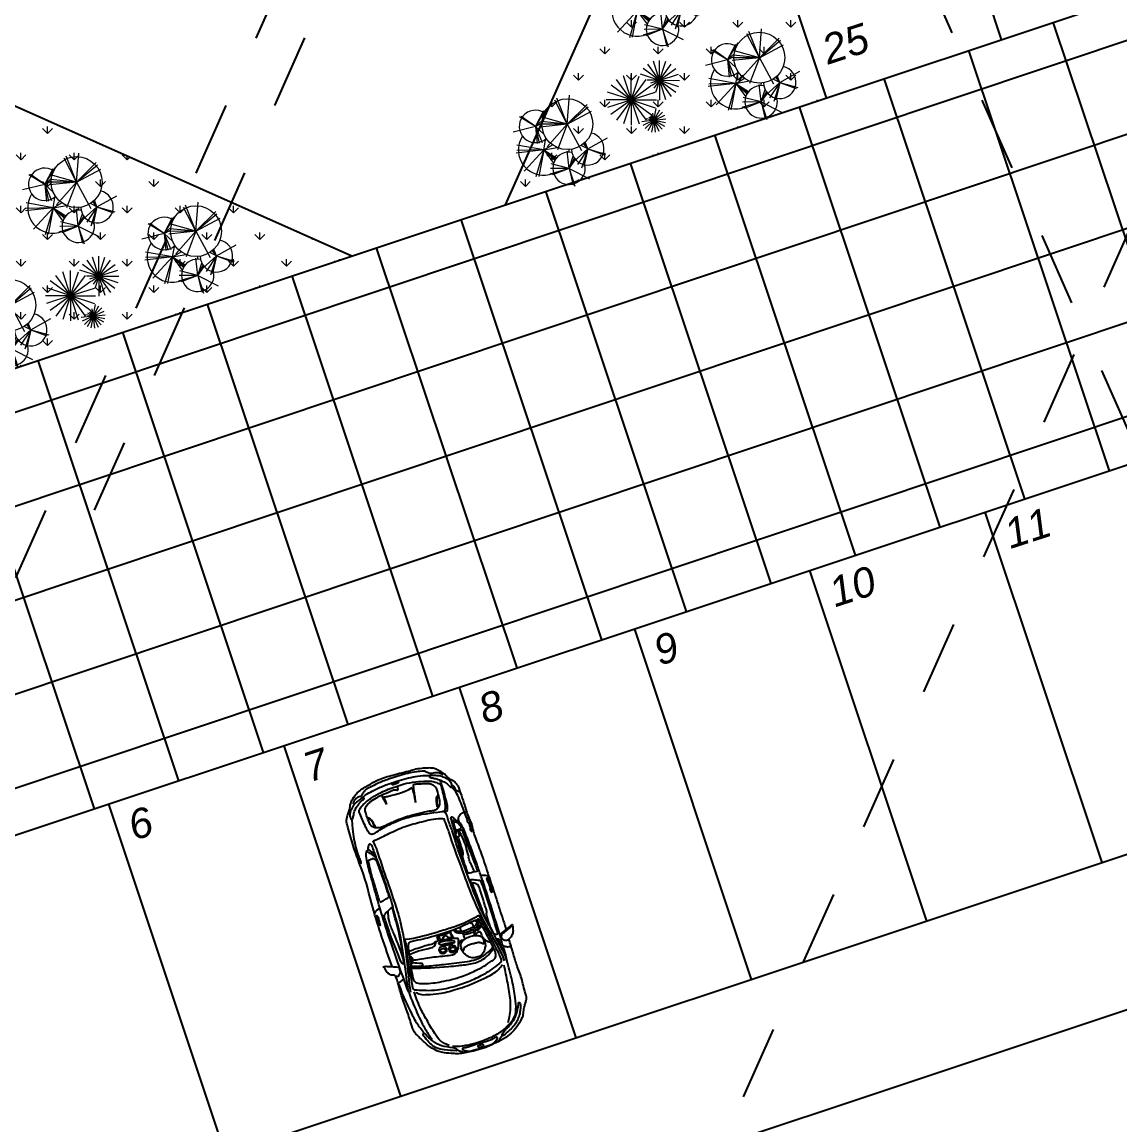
# Model space of a CAD drawing. Header units: millimetres. Extents: x 525387 to 527545, y 2235066 to 2235448.
# Drawn here: x 525580.41 to 525595.27, y 2235085.74 to 2235100.67 of the extents above; entities that cross this region are included whole.
import ezdxf

# ---------------------------------------------------------------- set-up
doc = ezdxf.new("R2010")
doc.units = ezdxf.units.MM
doc.linetypes.add('JIS_02_1.0', pattern=[2, 1, -1])
for name, color, linetype in [('auxiliar', 6, 'Continuous'), ('EJES', 1, 'Continuous'), ('muebles', 2, 'Continuous'), ('pie de plano', 7, 'Continuous'), ('PISOS', 7, 'Continuous')]:
    doc.layers.add(name, color=color, linetype=linetype)
doc.layers.add('jardin', color=72, linetype='Continuous', lineweight=5)
doc.styles.add('ARIAL', font='ariali.ttf')
pattern_1 = [(90, (-1409.0521, -359.22754), (-0.3592102448, 0.3592102448), [0.09525, -0.6231704896]), (45, (-1409.0521, -359.22754), (-0.35921024484, 0.35921024484), [0.09525, -0.41275]), (135, (-1409.0521, -359.22754), (-0.35921024484, -0.35921024484), [0.09525, -0.41275])]

# ---------------------------------------------------------------- blocks, each defined once
blk = doc.blocks.new('Arbo-p12')
at = {"color": 0, "linetype": 'ByBlock', "lineweight": 0}
for p, q in [((0.165, 0.278), (0.101, 0.528)), ((-0.099, 0.183), (-0.34, 0.405)), ((-0.099, 0.183), (-0.136, 0.494)), ((-0.099, 0.183), (-0.107, 0.489)), ((-0.099, 0.183), (-0.046, 0.487)), ((0.165, 0.278), (0.273, 0.459)), ((0.165, 0.278), (0.277, 0.438)), ((-0.099, 0.183), (-0.404, 0.271)), ((0.165, 0.278), (-0.029, 0.259)), ((0.165, 0.278), (-0.023, 0.235)), ((0.165, 0.278), (-0.016, 0.202)), ((0.165, 0.278), (0.075, 0.181)), ((0.165, 0.278), (0.203, 0.206)), ((0.165, 0.278), (0.233, 0.203)), ((0.165, 0.278), (0.357, 0.157)), ((0.165, 0.278), (0.344, 0.185)), ((-0.099, 0.183), (-0.398, 0.239)), ((-0.099, 0.183), (-0.249, 0.072)), ((-0.099, 0.183), (-0.218, 0.058)), ((-0.099, 0.183), (-0.203, 0.049)), ((-0.099, 0.183), (-0.19, 0.039)), ((-0.099, 0.183), (0.034, 0.159)), ((-0.099, 0.183), (-0.072, 0.032)), ((-0.099, 0.183), (-0.042, 0.086)), ((0.191, -0.081), (-0.066, 0.146)), ((0.191, -0.081), (0.158, 0.226)), ((0.191, -0.081), (0.189, 0.218)), ((0.191, -0.081), (0.272, 0.215)), ((0.191, -0.081), (0.219, 0.213)), ((-0.307, -0.102), (-0.381, 0.085)), ((-0.307, -0.102), (-0.373, 0.116)), ((-0.307, -0.102), (-0.31, 0.107)), ((-0.307, -0.102), (-0.258, 0.101)), ((0.191, -0.081), (-0.1, 0.03)), ((0.191, -0.081), (0.46, 0.06)), ((0.191, -0.081), (0.485, 0.038)), ((-0.307, -0.102), (-0.507, -0.167)), ((-0.307, -0.102), (-0.497, -0.149)), ((-0.307, -0.102), (-0.423, -0.333)), ((-0.307, -0.102), (-0.112, -0.081)), ((-0.307, -0.102), (-0.168, -0.147)), ((-0.307, -0.102), (-0.193, -0.162)), ((-0.307, -0.102), (-0.207, -0.173)), ((0.191, -0.081), (-0.105, -0.242)), ((0.191, -0.081), (0.338, -0.353)), ((0.191, -0.081), (0.388, -0.317)), ((0.191, -0.081), (0.413, -0.303)), ((0.191, -0.081), (0.518, -0.106)), ((-0.087, -0.312), (-0.304, -0.244)), ((-0.087, -0.312), (-0.262, -0.198)), ((-0.087, -0.312), (-0.228, -0.157)), ((-0.087, -0.312), (-0.049, -0.239)), ((-0.087, -0.312), (-0.284, -0.268)), ((-0.087, -0.312), (-0.154, -0.495)), ((-0.087, -0.312), (-0.145, -0.514)), ((-0.087, -0.312), (-0.029, -0.266)), ((-0.087, -0.312), (-0.02, -0.276)), ((-0.087, -0.312), (-0.013, -0.284)), ((-0.087, -0.312), (0.039, -0.536))]:
    blk.add_line(p, q, dxfattribs=at)
blk.add_circle((0.191, -0.081), 0.287, dxfattribs=at)
for centre, radius, start, end in [((-0.099, 0.183), 0.287, 57.4904, 202.572), ((0.165, 0.278), 0.183, 326.1895, 222.0248), ((-0.307, -0.102), 0.183, 350.2838, 282.3951), ((-0.099, 0.183), 0.287, 265.0692, 270.8898), ((-0.087, -0.312), 0.183, 91.4437, 347.7435)]:
    blk.add_arc(centre, radius, start, end, dxfattribs=at)
blk = doc.blocks.new('Arbo-p11')
at = {"color": 0, "linetype": 'ByBlock', "lineweight": 0}
for p, q in [((-0.038, 0.163), (-0.217, 0.41)), ((-0.038, 0.163), (-0.133, 0.453)), ((-0.041, 0.163), (0.138, 0.41)), ((-0.04, 0.163), (0.054, 0.453)), ((-0.039, 0.163), (-0.039, 0.468)), ((-0.037, 0.164), (-0.284, 0.344)), ((-0.042, 0.164), (0.205, 0.344)), ((-0.036, 0.166), (-0.342, 0.166)), ((-0.037, 0.165), (-0.327, 0.259)), ((-0.037, 0.167), (-0.327, 0.072)), ((-0.037, 0.168), (-0.284, -0.012)), ((-0.038, 0.168), (-0.217, -0.079)), ((-0.038, 0.169), (-0.133, -0.122)), ((-0.043, 0.166), (0.263, 0.166)), ((-0.042, 0.165), (0.248, 0.259)), ((-0.042, 0.168), (0.205, -0.012)), ((-0.042, 0.167), (0.248, 0.072)), ((-0.041, 0.168), (0.138, -0.079)), ((-0.04, 0.169), (0.054, -0.122)), ((-0.039, 0.169), (-0.039, -0.136)), ((-0.284, -0.107), (-0.346, 0.025)), ((-0.284, -0.108), (-0.302, 0.037)), ((0.195, -0.175), (0.338, 0.022)), ((0.196, -0.175), (0.271, 0.056)), ((-0.283, -0.106), (-0.428, -0.124)), ((-0.283, -0.106), (-0.426, -0.079)), ((-0.283, -0.105), (-0.415, -0.167)), ((-0.283, -0.107), (-0.411, -0.036)), ((-0.283, -0.105), (-0.39, -0.205)), ((-0.283, -0.107), (-0.383, -0.001)), ((-0.284, -0.105), (-0.354, -0.233)), ((-0.284, -0.105), (-0.312, -0.248)), ((-0.286, -0.107), (-0.221, -0.077)), ((-0.286, -0.106), (-0.197, -0.095)), ((-0.286, -0.105), (-0.158, -0.176)), ((-0.286, -0.106), (-0.142, -0.133)), ((-0.285, -0.108), (-0.267, -0.015)), ((-0.285, -0.107), (-0.25, -0.044)), ((-0.285, -0.107), (-0.237, -0.061)), ((-0.285, -0.105), (-0.223, -0.237)), ((-0.285, -0.105), (-0.185, -0.212)), ((-0.284, -0.105), (-0.266, -0.25)), ((0.199, -0.174), (0.049, -0.125)), ((0.199, -0.175), (0.101, -0.104)), ((0.198, -0.175), (0.133, -0.085)), ((0.198, -0.175), (0.161, -0.063)), ((0.194, -0.174), (0.426, -0.099)), ((0.195, -0.175), (0.391, -0.032)), ((0.197, -0.176), (0.197, -0.026)), ((0.199, -0.173), (-0.044, -0.173)), ((0.199, -0.172), (-0.032, -0.247)), ((0.199, -0.172), (0.002, -0.315)), ((0.198, -0.171), (0.055, -0.368)), ((0.198, -0.171), (0.122, -0.402)), ((0.194, -0.172), (0.426, -0.247)), ((0.194, -0.173), (0.437, -0.173)), ((0.195, -0.171), (0.338, -0.368)), ((0.195, -0.172), (0.391, -0.315)), ((0.196, -0.171), (0.271, -0.402)), ((0.197, -0.171), (0.197, -0.414))]:
    blk.add_line(p, q, dxfattribs=at)

msp = doc.modelspace()

# ---------------------------------------------------------------- hatches: boundary and pattern name
at = {"layer": 'jardin'}
h = msp.add_hatch(dxfattribs=at)
h.set_pattern_fill('GRASS', color=72, scale=0.02)
h.set_pattern_definition(pattern_1)
h.paths.add_polyline_path([(525589.709, 2235104.384), (525589.664, 2235104.283), (525586.954, 2235098.196), (525591.29, 2235099.641)])
h = msp.add_hatch(dxfattribs=at)
h.set_pattern_fill('GRASS', color=72, scale=0.02)
h.set_pattern_definition(pattern_1)
h.paths.add_polyline_path([(525584.873, 2235097.503), (525578.103, 2235100.517), (525579.683, 2235095.773)])
at = {"layer": 'PISOS'}
h = msp.add_hatch(dxfattribs=at)
h.set_pattern_fill('ANSI37', color=9, scale=0.38, angle=63.5)
h.set_pattern_definition([(108.5, (0, -148.0752), (-1.14415249, -0.38282806795), []), (198.5, (0, -148.0752), (0.38282806795, -1.14415249), [])])
h.paths.add_polyline_path([(525617.992, 2235105.376), (525617.043, 2235108.222), (525567.825, 2235091.822), (525569.721, 2235086.129), (525618.94, 2235102.53), (525618.529, 2235103.763)])

# ---------------------------------------------------------------- linework, layer by layer
at = {"layer": 'auxiliar'}
for p, q in [((525586.954, 2235098.196), (525596.989, 2235120.735)), ((525567.825, 2235091.822), (525627.009, 2235111.543)), ((525592.081, 2235105.174), (525593.661, 2235100.431)), ((525589.709, 2235104.384), (525591.29, 2235099.641)), ((525569.721, 2235086.129), (525618.94, 2235102.53)), ((525576.749, 2235101.12), (525584.873, 2235097.503)), ((525571.302, 2235081.386), (525624.857, 2235099.231)), ((525593.439, 2235094.033), (525595.02, 2235089.289)), ((525591.067, 2235093.242), (525592.648, 2235088.499)), ((525588.696, 2235092.452), (525590.276, 2235087.708)), ((525586.324, 2235091.662), (525587.904, 2235086.918)), ((525583.952, 2235090.871), (525585.533, 2235086.128)), ((525581.58, 2235090.081), (525583.161, 2235085.337))]:
    msp.add_line(p, q, dxfattribs=at)
at = {"layer": 'auxiliar', "color": 3}
msp.add_lwpolyline([(525628.465, 2235097.22), (525628.454, 2235097.209), (525625.33, 2235097.281), (525571.934, 2235079.488), (525558.35, 2235078.809), (525543.317, 2235079.296), (525533.113, 2235104.91, 0.266694), (525544.284, 2235110.504, 0.281639), (525546.467, 2235118.474), (525552.505, 2235135.07), (525555.878, 2235142.78, 0.107392), (525557.014, 2235150.187), (525561.33, 2235155.985), (525574.674, 2235159.17), (525576.276, 2235164.036), (525587.956, 2235162.553), (525636.415, 2235156.403), (525636.027, 2235151.65), (525643.977, 2235151.348), (525645.869, 2235140.675), (525644.969, 2235114.229), (525634.593, 2235103.535)], format="xyb", dxfattribs=at)
at = {"layer": 'EJES', "linetype": 'JIS_02_1.0'}
for p, q in [((525583.666, 2235071.502), (525609.391, 2235129.282)), ((525581.39, 2235094.059), (525592.175, 2235118.281)), ((525568.937, 2235067.564), (525584.051, 2235101.511))]:
    msp.add_line(p, q, dxfattribs=at)
at = {"layer": 'EJES', "linetype": 'JIS_02_1.0', "elevation": -0.719}
msp.add_lwpolyline([(525598.665, 2235087.722), (525567.914, 2235157.203)], dxfattribs=at)
at = {"layer": 'muebles', "color": 6}
msp.add_lwpolyline([(525586.588, 2235086.786), (525586.581, 2235086.805, -0.414214), (525586.585, 2235086.814), (525586.641, 2235086.831, -0.414214), (525586.649, 2235086.827), (525586.655, 2235086.808, -0.414214), (525586.651, 2235086.799), (525586.596, 2235086.782, -0.414214)], format="xyb", close=True, dxfattribs=at)
for centre in [(525586.105, 2235088.107), (525586.237, 2235088.122)]:
    msp.add_circle(centre, 0.0511, dxfattribs=at)
for centre, radius, start, end in [((525586.637, 2235089.933), 1.765, 182.093, 198.7649), ((525585.344, 2235088.491), 0.202, 116.5013, 144.9668), ((525585.405, 2235088.661), 0.0195, 29.4619, 86.8217), ((525585.566, 2235087.937), 0.0148, 282.2464, 323.215)]:
    msp.add_arc(centre, radius, start, end, dxfattribs=at)
for centre, major_axis, ratio in [((525585.233, 2235088.504), (0.0208, -0.0688), 0.102782), ((525586.157, 2235088.204), (0.109, 0.014), 0.275472), ((525586.107, 2235088.101), (0.0343, 0.0037), 0.786292), ((525586.24, 2235088.118), (0.0343, 0.0037), 0.786292)]:
    msp.add_ellipse(centre, major_axis=major_axis, ratio=ratio, dxfattribs=at)
msp.add_ellipse((525586.424, 2235088.431), major_axis=(0.167, 0.06), ratio=0.444989, start_param=3.030844, end_param=6.682362, dxfattribs=at)
for points in [[(525586.307, 2235090.333), (525586.277, 2235090.37), (525586.242, 2235090.398), (525586.196, 2235090.423), (525586.164, 2235090.448), (525586.117, 2235090.497), (525586.065, 2235090.528), (525586.002, 2235090.559), (525585.941, 2235090.57), (525585.867, 2235090.568), (525585.76, 2235090.557), (525585.669, 2235090.536)], [(525585.417, 2235087.881), (525585.157, 2235088.681), (525585.008, 2235089.196), (525584.974, 2235089.287), (525584.892, 2235089.52), (525584.82, 2235089.771), (525584.801, 2235089.864), (525584.822, 2235089.95), (525584.841, 2235090.003), (525584.857, 2235090.091), (525584.899, 2235090.175), (525584.947, 2235090.234), (525585.088, 2235090.332), (525585.23, 2235090.408), (525585.429, 2235090.475), (525585.669, 2235090.536)], [(525586.107, 2235090.477), (525586.043, 2235090.504), (525585.973, 2235090.502), (525585.939, 2235090.495), (525585.914, 2235090.5), (525585.882, 2235090.516), (525585.857, 2235090.526), (525585.824, 2235090.527), (525585.722, 2235090.515), (525585.599, 2235090.49), (525585.369, 2235090.419), (525585.22, 2235090.359), (525585.117, 2235090.308), (525585.064, 2235090.281), (525585.039, 2235090.252), (525585.013, 2235090.216), (525585.001, 2235090.194), (525584.97, 2235090.179), (525584.93, 2235090.157), (525584.906, 2235090.13), (525584.887, 2235090.086)], [(525586.224, 2235090.311), (525586.212, 2235090.31), (525586.201, 2235090.318), (525586.191, 2235090.329), (525586.163, 2235090.354), (525586.135, 2235090.373), (525586.106, 2235090.389), (525586.061, 2235090.409), (525586.025, 2235090.422), (525585.987, 2235090.43), (525585.951, 2235090.439), (525585.933, 2235090.442), (525585.925, 2235090.448), (525585.925, 2235090.458), (525585.93, 2235090.466), (525585.948, 2235090.47), (525586.003, 2235090.467), (525586.077, 2235090.459), (525586.111, 2235090.448), (525586.158, 2235090.425), (525586.183, 2235090.41), (525586.203, 2235090.389), (525586.216, 2235090.372), (525586.225, 2235090.349), (525586.228, 2235090.327), (525586.228, 2235090.32), (525586.224, 2235090.311)], [(525584.97, 2235089.986), (525584.979, 2235090.012), (525585.026, 2235090.074), (525585.08, 2235090.123), (525585.147, 2235090.17), (525585.269, 2235090.239), (525585.365, 2235090.282), (525585.475, 2235090.32), (525585.579, 2235090.354), (525585.738, 2235090.383), (525585.885, 2235090.393), (525585.952, 2235090.391), (525586.018, 2235090.373), (525586.078, 2235090.349)], [(525585.225, 2235089.759), (525585.186, 2235089.761), (525585.145, 2235089.779), (525585.117, 2235089.816), (525585.084, 2235089.896), (525585.061, 2235089.964), (525585.055, 2235090.019), (525585.072, 2235090.058), (525585.091, 2235090.084), (525585.123, 2235090.111), (525585.205, 2235090.166), (525585.282, 2235090.207), (525585.397, 2235090.256), (525585.437, 2235090.273), (525585.469, 2235090.275), (525585.482, 2235090.272), (525585.492, 2235090.271), (525585.5, 2235090.28), (525585.496, 2235090.296), (525585.487, 2235090.324)], [(525585.427, 2235090.367), (525585.416, 2235090.36), (525585.417, 2235090.35), (525585.422, 2235090.343), (525585.432, 2235090.343), (525585.459, 2235090.353), (525585.483, 2235090.361), (525585.498, 2235090.368), (525585.502, 2235090.375), (525585.5, 2235090.386), (525585.492, 2235090.388), (525585.479, 2235090.385), (525585.427, 2235090.367)], [(525585.688, 2235090.305), (525585.71, 2235090.221), (525585.734, 2235090.105)], [(525585.938, 2235089.988), (525585.991, 2235090.001), (525586.033, 2235090.024), (525586.054, 2235090.053), (525586.065, 2235090.098), (525586.06, 2235090.143), (525586.036, 2235090.243), (525586.015, 2235090.298), (525585.975, 2235090.336), (525585.943, 2235090.351), (525585.893, 2235090.356), (525585.825, 2235090.354), (525585.745, 2235090.35), (525585.715, 2235090.346), (525585.705, 2235090.341), (525585.702, 2235090.331), (525585.707, 2235090.315)], [(525585.734, 2235090.105), (525585.73, 2235090.159), (525585.719, 2235090.234), (525585.707, 2235090.315)], [(525586.109, 2235089.984), (525586.163, 2235089.992), (525586.166, 2235090.009), (525586.167, 2235090.038), (525586.152, 2235090.12), (525586.124, 2235090.232), (525586.092, 2235090.338), (525586.063, 2235090.408)], [(525586.092, 2235089.98), (525586.11, 2235089.984), (525586.124, 2235089.99), (525586.134, 2235090.002), (525586.14, 2235090.021), (525586.139, 2235090.063), (525586.127, 2235090.147), (525586.106, 2235090.242), (525586.078, 2235090.349)], [(525586.43, 2235089.892), (525586.361, 2235090.066), (525586.262, 2235090.269), (525586.224, 2235090.311)], [(525586.307, 2235090.333), (525586.4, 2235090.061), (525586.46, 2235089.888), (525586.476, 2235089.854), (525586.49, 2235089.818), (525586.503, 2235089.77), (525586.51, 2235089.74), (525586.516, 2235089.712), (525586.545, 2235089.622), (525586.628, 2235089.399), (525586.724, 2235089.11), (525586.806, 2235088.865)], [(525584.884, 2235089.877), (525584.872, 2235089.869), (525584.864, 2235089.875), (525584.854, 2235089.894), (525584.847, 2235089.919), (525584.844, 2235089.936), (525584.846, 2235089.955), (525584.851, 2235089.978), (525584.862, 2235090.006), (525584.88, 2235090.04), (525584.904, 2235090.075), (525584.937, 2235090.106), (525584.964, 2235090.131), (525584.99, 2235090.149), (525585.007, 2235090.161), (525585.02, 2235090.164), (525585.03, 2235090.165), (525585.036, 2235090.162), (525585.04, 2235090.159), (525585.032, 2235090.145), (525585.012, 2235090.133), (525584.979, 2235090.099), (525584.94, 2235090.047), (525584.915, 2235090.001), (525584.905, 2235089.969), (525584.898, 2235089.937), (525584.893, 2235089.911), (525584.884, 2235089.877)], [(525586.04, 2235090.031), (525586.029, 2235090.059), (525586.02, 2235090.123), (525586.02, 2235090.172)], [(525585.174, 2235089.681), (525585.143, 2235089.671), (525585.12, 2235089.679), (525585.098, 2235089.701), (525585.062, 2235089.767), (525585.02, 2235089.858), (525584.985, 2235089.945), (525584.97, 2235089.986)], [(525585.174, 2235089.681), (525585.253, 2235089.733), (525585.339, 2235089.783), (525585.433, 2235089.83), (525585.606, 2235089.894), (525585.664, 2235089.91), (525586.092, 2235089.98)], [(525585.938, 2235089.988), (525585.858, 2235089.973), (525585.712, 2235089.937), (525585.649, 2235089.92), (525585.553, 2235089.888), (525585.508, 2235089.871)], [(525586.324, 2235089.838), (525586.322, 2235089.915), (525586.365, 2235089.96), (525586.425, 2235089.983)], [(525585.508, 2235089.871), (525585.433, 2235089.84), (525585.378, 2235089.815), (525585.289, 2235089.773), (525585.238, 2235089.759), (525585.225, 2235089.759)], [(525586.306, 2235089.856), (525586.297, 2235089.853), (525586.291, 2235089.853), (525586.282, 2235089.86), (525586.258, 2235089.885), (525586.242, 2235089.898), (525586.229, 2235089.904), (525586.219, 2235089.904), (525586.214, 2235089.898), (525586.214, 2235089.889)], [(525586.422, 2235089.658), (525586.379, 2235089.758), (525586.337, 2235089.824), (525586.306, 2235089.856)], [(525586.498, 2235089.71), (525586.504, 2235089.726), (525586.5, 2235089.755), (525586.498, 2235089.771), (525586.487, 2235089.802), (525586.472, 2235089.846), (525586.455, 2235089.878), (525586.441, 2235089.893), (525586.431, 2235089.894), (525586.429, 2235089.886), (525586.436, 2235089.859)], [(525586.498, 2235089.711), (525586.49, 2235089.713), (525586.482, 2235089.733), (525586.476, 2235089.747), (525586.479, 2235089.755), (525586.48, 2235089.756), (525586.478, 2235089.763), (525586.468, 2235089.793), (525586.459, 2235089.822), (525586.452, 2235089.828), (525586.446, 2235089.832), (525586.44, 2235089.844), (525586.436, 2235089.859)], [(525586.277, 2235089.674), (525586.289, 2235089.704), (525586.294, 2235089.717), (525586.304, 2235089.72), (525586.365, 2235089.731), (525586.373, 2235089.714)], [(525586.288, 2235089.639), (525586.305, 2235089.641), (525586.317, 2235089.646), (525586.328, 2235089.654), (525586.325, 2235089.68), (525586.314, 2235089.722)], [(525586.476, 2235089.151), (525586.548, 2235089.171), (525586.572, 2235089.178), (525586.569, 2235089.2), (525586.554, 2235089.239), (525586.528, 2235089.306), (525586.378, 2235089.701), (525586.373, 2235089.714)], [(525585.642, 2235087.534), (525585.491, 2235087.953), (525585.383, 2235088.267), (525585.256, 2235088.664), (525585.131, 2235089.104), (525585.076, 2235089.321), (525585.072, 2235089.44), (525585.077, 2235089.45), (525585.087, 2235089.457), (525585.091, 2235089.463), (525585.093, 2235089.475), (525585.103, 2235089.522), (525585.11, 2235089.537), (525585.114, 2235089.542), (525585.12, 2235089.542), (525585.132, 2235089.534), (525585.143, 2235089.513), (525585.171, 2235089.435), (525585.238, 2235089.261), (525585.327, 2235089.006), (525585.428, 2235088.692)], [(525586.648, 2235089.032), (525586.628, 2235089.087), (525586.57, 2235089.256), (525586.539, 2235089.343), (525586.422, 2235089.658)], [(525585.249, 2235088.768), (525585.195, 2235088.947), (525585.136, 2235089.143), (525585.114, 2235089.234), (525585.1, 2235089.306), (525585.101, 2235089.32), (525585.119, 2235089.329), (525585.147, 2235089.342), (525585.162, 2235089.347), (525585.17, 2235089.346), (525585.182, 2235089.335), (525585.199, 2235089.328), (525585.205, 2235089.324)], [(525585.249, 2235088.768), (525585.256, 2235088.759), (525585.267, 2235088.759), (525585.282, 2235088.766), (525585.339, 2235088.798), (525585.367, 2235088.817), (525585.376, 2235088.834), (525585.37, 2235088.859), (525585.347, 2235088.926), (525585.205, 2235089.324)], [(525586.618, 2235089.116), (525586.657, 2235089.119), (525586.699, 2235089.114), (525586.725, 2235089.101)], [(525586.745, 2235088.916), (525586.758, 2235088.895), (525586.766, 2235088.889), (525586.772, 2235088.9), (525586.769, 2235088.916), (525586.765, 2235088.931), (525586.767, 2235088.939), (525586.766, 2235088.959), (525586.761, 2235088.985), (525586.748, 2235089.019), (525586.734, 2235089.047), (525586.721, 2235089.069), (525586.708, 2235089.078), (525586.699, 2235089.077), (525586.698, 2235089.061), (525586.709, 2235089.032), (525586.718, 2235089.016), (525586.726, 2235089), (525586.739, 2235088.958), (525586.744, 2235088.945), (525586.74, 2235088.934), (525586.746, 2235088.916), (525586.749, 2235088.911)], [(525586.624, 2235089.031), (525586.617, 2235089.039), (525586.599, 2235089.047), (525586.562, 2235089.05), (525586.484, 2235089.055), (525586.475, 2235089.051), (525586.478, 2235089.04)], [(525586.847, 2235088.337), (525586.633, 2235089.007), (525586.624, 2235089.031)], [(525586.969, 2235087.971), (525586.962, 2235088.012), (525586.929, 2235088.126), (525586.878, 2235088.301), (525586.648, 2235089.032)], [(525585.569, 2235087.993), (525585.487, 2235088.218), (525585.429, 2235088.356), (525585.376, 2235088.504), (525585.365, 2235088.636)], [(525585.754, 2235087.561), (525585.725, 2235087.564), (525585.712, 2235087.571), (525585.704, 2235087.583), (525585.693, 2235087.628), (525585.662, 2235087.797), (525585.628, 2235088.025), (525585.611, 2235088.157), (525585.599, 2235088.221), (525585.594, 2235088.24), (525585.594, 2235088.249), (525585.608, 2235088.254), (525585.743, 2235088.275), (525586.116, 2235088.379), (525586.298, 2235088.438), (525586.521, 2235088.537), (525586.594, 2235088.577)], [(525585.79, 2235087.654), (525585.753, 2235087.661), (525585.725, 2235087.678), (525585.699, 2235087.73), (525585.688, 2235087.782), (525585.665, 2235087.917), (525585.648, 2235088.044), (525585.633, 2235088.165), (525585.639, 2235088.196), (525585.656, 2235088.212), (525585.687, 2235088.223), (525585.839, 2235088.254), (525585.95, 2235088.283), (525586.399, 2235088.441), (525586.531, 2235088.501), (525586.573, 2235088.518), (525586.588, 2235088.523), (525586.593, 2235088.515), (525586.637, 2235088.43), (525586.739, 2235088.239), (525586.801, 2235088.112), (525586.819, 2235088.064), (525586.821, 2235088.032), (525586.818, 2235088.011), (525586.768, 2235087.96), (525586.66, 2235087.886), (525586.546, 2235087.827), (525586.359, 2235087.748), (525586.085, 2235087.678), (525585.972, 2235087.66), (525585.846, 2235087.653), (525585.79, 2235087.654)], [(525586.863, 2235087.917), (525586.879, 2235087.933), (525586.893, 2235087.947), (525586.898, 2235087.962), (525586.892, 2235087.989), (525586.826, 2235088.132), (525586.643, 2235088.484), (525586.594, 2235088.577)], [(525586.22, 2235088.268), (525586.205, 2235088.274), (525586.189, 2235088.276), (525586.176, 2235088.273), (525586.17, 2235088.276), (525586.167, 2235088.288), (525586.161, 2235088.292), (525586.148, 2235088.297), (525586.14, 2235088.303), (525586.137, 2235088.314), (525586.14, 2235088.32), (525586.149, 2235088.322), (525586.168, 2235088.33), (525586.179, 2235088.337), (525586.189, 2235088.342), (525586.201, 2235088.346), (525586.207, 2235088.335), (525586.215, 2235088.311), (525586.225, 2235088.291), (525586.231, 2235088.27), (525586.227, 2235088.266), (525586.22, 2235088.268)], [(525586.538, 2235088.303), (525586.519, 2235088.378), (525586.516, 2235088.388)], [(525586.755, 2235088.207), (525586.705, 2235088.224), (525586.665, 2235088.255), (525586.626, 2235088.324), (525586.609, 2235088.354), (525586.591, 2235088.349), (525586.559, 2235088.333), (525586.552, 2235088.322), (525586.554, 2235088.304)], [(525586.603, 2235088.437), (525586.588, 2235088.431), (525586.574, 2235088.433)], [(525586.909, 2235088.261), (525586.93, 2235088.238), (525586.959, 2235088.233), (525587.002, 2235088.257), (525587.034, 2235088.297), (525587.053, 2235088.351), (525587.05, 2235088.421), (525587.042, 2235088.451), (525587.029, 2235088.442), (525586.976, 2235088.395), (525586.949, 2235088.374), (525586.912, 2235088.347), (525586.889, 2235088.323), (525586.889, 2235088.306), (525586.902, 2235088.272), (525586.909, 2235088.261)], [(525585.641, 2235088.086), (525585.715, 2235088.116), (525585.819, 2235088.15), (525585.917, 2235088.179), (525585.984, 2235088.199), (525586.011, 2235088.22), (525586.036, 2235088.23), (525586.039, 2235088.243), (525586.034, 2235088.273), (525586.025, 2235088.301)], [(525585.699, 2235087.969), (525585.789, 2235087.982), (525586.016, 2235088.016), (525586.133, 2235088.027), (525586.233, 2235088.042), (525586.257, 2235088.049), (525586.27, 2235088.057), (525586.29, 2235088.077), (525586.303, 2235088.103), (525586.314, 2235088.15), (525586.318, 2235088.195), (525586.316, 2235088.232), (525586.309, 2235088.26), (525586.302, 2235088.265)], [(525586.037, 2235088.231), (525586.099, 2235088.244), (525586.207, 2235088.257)], [(525586.063, 2235088.254), (525586.055, 2235088.276), (525586.052, 2235088.295), (525586.065, 2235088.3), (525586.082, 2235088.303), (525586.099, 2235088.307), (525586.108, 2235088.31), (525586.118, 2235088.313), (525586.126, 2235088.315), (525586.129, 2235088.312), (525586.13, 2235088.302), (525586.125, 2235088.289), (525586.115, 2235088.283), (525586.108, 2235088.276), (525586.107, 2235088.268), (525586.11, 2235088.263), (525586.113, 2235088.255), (525586.11, 2235088.252), (525586.1, 2235088.249), (525586.09, 2235088.249), (525586.078, 2235088.252), (525586.072, 2235088.254), (525586.063, 2235088.254)], [(525586.302, 2235088.264), (525586.255, 2235088.262), (525586.207, 2235088.257)], [(525586.348, 2235088.181), (525586.333, 2235088.218), (525586.342, 2235088.231), (525586.358, 2235088.238), (525586.378, 2235088.243), (525586.392, 2235088.247)], [(525586.348, 2235088.124), (525586.386, 2235088.068), (525586.422, 2235088.036), (525586.461, 2235088.01), (525586.502, 2235088.001), (525586.563, 2235088.008), (525586.624, 2235088.038), (525586.666, 2235088.106), (525586.672, 2235088.222), (525586.662, 2235088.242), (525586.624, 2235088.289), (525586.584, 2235088.302), (525586.521, 2235088.301), (525586.453, 2235088.281), (525586.396, 2235088.25), (525586.357, 2235088.21), (525586.347, 2235088.178), (525586.349, 2235088.156), (525586.356, 2235088.136), (525586.351, 2235088.135), (525586.348, 2235088.124)], [(525586.349, 2235088.133), (525586.367, 2235088.114), (525586.373, 2235088.109), (525586.38, 2235088.105), (525586.387, 2235088.105), (525586.392, 2235088.115), (525586.394, 2235088.13), (525586.401, 2235088.144), (525586.417, 2235088.155), (525586.448, 2235088.172), (525586.51, 2235088.194), (525586.558, 2235088.205), (525586.582, 2235088.211), (525586.598, 2235088.211), (525586.612, 2235088.208), (525586.628, 2235088.203), (525586.635, 2235088.198), (525586.645, 2235088.194), (525586.652, 2235088.194), (525586.657, 2235088.195), (525586.659, 2235088.208), (525586.662, 2235088.22), (525586.661, 2235088.244)], [(525587.031, 2235088.151), (525586.965, 2235088.148), (525586.918, 2235088.161)], [(525586.245, 2235086.704), (525586.126, 2235086.715), (525586.048, 2235086.733), (525585.957, 2235086.779), (525585.895, 2235086.818), (525585.842, 2235086.87), (525585.79, 2235086.919), (525585.741, 2235086.969), (525585.723, 2235086.993), (525585.675, 2235087.109), (525585.614, 2235087.297), (525585.512, 2235087.601), (525585.472, 2235087.736), (525585.458, 2235087.758), (525585.419, 2235087.765), (525585.37, 2235087.785), (525585.331, 2235087.835), (525585.31, 2235087.868), (525585.303, 2235087.876), (525585.305, 2235087.881), (525585.315, 2235087.885), (525585.35, 2235087.884), (525585.416, 2235087.881), (525585.494, 2235087.876)], [(525585.666, 2235087.91), (525585.678, 2235087.913), (525585.696, 2235087.937), (525585.7, 2235087.964), (525585.697, 2235087.982), (525585.686, 2235088.006), (525585.671, 2235088.016), (525585.651, 2235088.022)], [(525585.661, 2235087.946), (525585.679, 2235087.953), (525585.684, 2235087.973), (525585.676, 2235087.987), (525585.655, 2235087.992)], [(525585.669, 2235087.891), (525585.723, 2235087.888), (525585.823, 2235087.896), (525585.836, 2235087.905), (525585.827, 2235087.919), (525585.812, 2235087.923), (525585.695, 2235087.931)], [(525585.739, 2235087.532), (525585.796, 2235087.508), (525585.893, 2235087.503), (525586.052, 2235087.517), (525586.271, 2235087.57), (525586.527, 2235087.66), (525586.69, 2235087.736), (525586.858, 2235087.843), (525586.912, 2235087.91)], [(525586.863, 2235087.917), (525586.666, 2235087.781), (525586.475, 2235087.686), (525586.271, 2235087.614), (525586.027, 2235087.562), (525585.879, 2235087.556), (525585.754, 2235087.561)], [(525586.987, 2235087.124), (525587.007, 2235087.203), (525587.018, 2235087.427), (525586.983, 2235087.661), (525586.934, 2235087.903)], [(525587.018, 2235087.12), (525587.082, 2235087.226), (525587.094, 2235087.299), (525587.084, 2235087.46), (525587.042, 2235087.693), (525586.969, 2235087.971)], [(525585.463, 2235087.753), (525585.507, 2235087.759), (525585.519, 2235087.773), (525585.529, 2235087.793)], [(525585.494, 2235087.876), (525585.508, 2235087.868), (525585.515, 2235087.856), (525585.529, 2235087.793)], [(525585.499, 2235087.651), (525585.577, 2235087.711)], [(525585.849, 2235086.986), (525585.75, 2235087.119), (525585.663, 2235087.29), (525585.555, 2235087.524), (525585.514, 2235087.641)], [(525585.642, 2235087.534), (525585.771, 2235087.222), (525585.831, 2235087.1), (525585.919, 2235086.953), (525585.958, 2235086.9)], [(525586.19, 2235086.812), (525586.073, 2235086.877), (525585.995, 2235086.977), (525585.886, 2235087.16), (525585.797, 2235087.329), (525585.717, 2235087.54)], [(525586.907, 2235086.948), (525586.923, 2235086.948), (525586.958, 2235086.976), (525587.03, 2235087.04), (525587.081, 2235087.101), (525587.119, 2235087.167), (525587.14, 2235087.232), (525587.153, 2235087.298), (525587.155, 2235087.345), (525587.15, 2235087.383), (525587.141, 2235087.398), (525587.132, 2235087.395), (525587.127, 2235087.376), (525587.119, 2235087.321), (525587.106, 2235087.256), (525587.088, 2235087.208), (525587.054, 2235087.146), (525587.033, 2235087.115), (525586.979, 2235087.054), (525586.948, 2235087.024), (525586.911, 2235086.97), (525586.903, 2235086.955), (525586.907, 2235086.948)], [(525587.19, 2235087.219), (525587.141, 2235087.122), (525587.067, 2235087.019), (525586.984, 2235086.943), (525586.863, 2235086.87), (525586.607, 2235086.762), (525586.488, 2235086.731), (525586.401, 2235086.713), (525586.311, 2235086.703), (525586.245, 2235086.704)], [(525586.234, 2235086.803), (525586.369, 2235086.81), (525586.542, 2235086.847), (525586.758, 2235086.927), (525586.92, 2235087.023), (525587.018, 2235087.12)], [(525586.283, 2235086.743), (525586.127, 2235086.754), (525586.015, 2235086.782), (525585.982, 2235086.801), (525585.849, 2235086.939)], [(525586.455, 2235086.735), (525586.407, 2235086.744), (525586.378, 2235086.754), (525586.369, 2235086.765), (525586.372, 2235086.771), (525586.414, 2235086.783), (525586.475, 2235086.801), (525586.685, 2235086.865), (525586.782, 2235086.904), (525586.825, 2235086.924), (525586.835, 2235086.925), (525586.842, 2235086.922), (525586.845, 2235086.916), (525586.828, 2235086.885), (525586.786, 2235086.843), (525586.717, 2235086.813), (525586.609, 2235086.775), (525586.527, 2235086.753), (525586.475, 2235086.738), (525586.455, 2235086.735)], [(525586.283, 2235086.743), (525586.291, 2235086.746), (525586.295, 2235086.753)], [(525586.286, 2235086.77), (525586.293, 2235086.765), (525586.295, 2235086.753)], [(525586.413, 2235086.715), (525586.328, 2235086.739), (525586.295, 2235086.753)]]:
    msp.add_spline(points, degree=3, dxfattribs=at)
for points, knots in [([(525585.005, 2235090.16), (525585.024, 2235090.178), (525585.065, 2235090.217), (525585.168, 2235090.263), (525585.293, 2235090.331), (525585.44, 2235090.377), (525585.617, 2235090.434), (525585.777, 2235090.465), (525585.896, 2235090.471), (525585.94, 2235090.47)], [0.0003357, 0.0003357, 0.0003357, 0.0003357, 0.0120881, 0.0270745, 0.0525606, 0.0788485, 0.0988506, 0.1397625, 0.1546131, 0.1546131, 0.1546131, 0.1546131]), ([(525585.307, 2235090.182), (525585.31, 2235090.182), (525585.331, 2235090.18), (525585.374, 2235090.189), (525585.446, 2235090.208), (525585.525, 2235090.231), (525585.61, 2235090.261), (525585.66, 2235090.289), (525585.688, 2235090.305)], [0.0061649, 0.0061649, 0.0061649, 0.0061649, 0.00745104, 0.01560689, 0.02694264, 0.0423346, 0.05404505, 0.06916602, 0.06916602, 0.06916602, 0.06916602]), ([(525586.338, 2235090.244), (525586.321, 2235090.249), (525586.281, 2235090.26), (525586.265, 2235090.317), (525586.236, 2235090.336), (525586.226, 2235090.342)], [0.0001309, 0.0001309, 0.0001309, 0.0001309, 0.00786924, 0.01885692, 0.02412004, 0.02412004, 0.02412004, 0.02412004]), ([(525586.02, 2235090.172), (525586.023, 2235090.178), (525586.03, 2235090.191), (525586.04, 2235090.2), (525586.046, 2235090.205)], [0, 0, 0, 0, 0.00319799, 0.006617011, 0.006617011, 0.006617011, 0.006617011]), ([(525586.265, 2235089.612), (525586.252, 2235089.647), (525586.228, 2235089.741), (525586.177, 2235089.849), (525586.158, 2235089.951), (525586.126, 2235089.973), (525586.109, 2235089.984)], [0.01914707, 0.01914707, 0.01914707, 0.01914707, 0.03662955, 0.06445878, 0.07629872, 0.08215203, 0.08215203, 0.08215203, 0.08215203]), ([(525585.16, 2235089.585), (525585.26, 2235089.625), (525585.387, 2235089.691), (525585.589, 2235089.784), (525585.826, 2235089.845), (525586.004, 2235089.892), (525586.106, 2235089.885), (525586.121, 2235089.883)], [0, 0, 0, 0, 0.0294007, 0.067193, 0.1037964, 0.1447212, 0.1516275, 0.1516275, 0.1516275, 0.1516275]), ([(525586.939, 2235087.96), (525586.89, 2235088.102), (525586.811, 2235088.223), (525586.668, 2235088.486), (525586.597, 2235088.62), (525586.476, 2235088.894), (525586.427, 2235089.039), (525586.303, 2235089.37), (525586.232, 2235089.552), (525586.181, 2235089.731), (525586.15, 2235089.797), (525586.121, 2235089.883)], [0, 0, 0, 0, 0.0699521, 0.0699521, 0.1399042, 0.1399042, 0.2098563, 0.2098563, 0.2979905, 0.2979905, 0.318587, 0.318587, 0.318587, 0.318587]), ([(525586.394, 2235089.294), (525586.34, 2235089.465), (525586.289, 2235089.637), (525586.228, 2235089.836), (525586.222, 2235089.861), (525586.214, 2235089.889)], [0.22616594, 0.22616594, 0.22616594, 0.22616594, 0.31025649, 0.31025649, 0.3233749, 0.3233749, 0.3233749, 0.3233749]), ([(525586.358, 2235089.754), (525586.349, 2235089.772), (525586.336, 2235089.8), (525586.313, 2235089.819), (525586.305, 2235089.829)], [0.00012523, 0.00012523, 0.00012523, 0.00012523, 0.00951157, 0.01416823, 0.01416823, 0.01416823, 0.01416823]), ([(525586.281, 2235089.725), (525586.298, 2235089.737), (525586.323, 2235089.74), (525586.347, 2235089.752), (525586.354, 2235089.755), (525586.358, 2235089.754)], [0.006463771, 0.006463771, 0.006463771, 0.006463771, 0.014623395, 0.014623395, 0.016058544, 0.016058544, 0.016058544, 0.016058544]), ([(525586.53, 2235089.168), (525586.52, 2235089.195), (525586.501, 2235089.245), (525586.463, 2235089.306), (525586.461, 2235089.342), (525586.447, 2235089.366), (525586.461, 2235089.368), (525586.436, 2235089.427), (525586.426, 2235089.499), (525586.379, 2235089.613), (525586.345, 2235089.684), (525586.324, 2235089.718), (525586.32, 2235089.724)], [0.00047129, 0.00047129, 0.00047129, 0.00047129, 0.01445862, 0.02583691, 0.03160541, 0.03378, 0.03500336, 0.03646407, 0.05736229, 0.07611826, 0.09143651, 0.09482015, 0.09482015, 0.09482015, 0.09482015]), ([(525585.523, 2235088.522), (525585.515, 2235088.555), (525585.46, 2235088.746), (525585.348, 2235089.058), (525585.242, 2235089.376), (525585.192, 2235089.522), (525585.16, 2235089.585)], [0.0364782, 0.0364782, 0.0364782, 0.0364782, 0.0534387, 0.1292772, 0.1887274, 0.2119192, 0.2119192, 0.2119192, 0.2119192]), ([(525586.969, 2235087.971), (525586.961, 2235087.994), (525586.947, 2235088.036), (525586.891, 2235088.149), (525586.8, 2235088.308), (525586.703, 2235088.49), (525586.629, 2235088.633), (525586.574, 2235088.763), (525586.523, 2235088.895), (525586.438, 2235089.125), (525586.346, 2235089.356), (525586.284, 2235089.55), (525586.265, 2235089.612)], [0, 0, 0, 0, 0.0116006, 0.020781, 0.0587526, 0.0974583, 0.1177459, 0.1340977, 0.1634007, 0.1841587, 0.2491904, 0.2797187, 0.2797187, 0.2797187, 0.2797187]), ([(525586.37, 2235089.37), (525586.373, 2235089.382), (525586.379, 2235089.405), (525586.378, 2235089.444), (525586.356, 2235089.502), (525586.333, 2235089.569), (525586.318, 2235089.623), (525586.312, 2235089.644)], [0.00020259, 0.00020259, 0.00020259, 0.00020259, 0.00597003, 0.01123746, 0.01831834, 0.03472052, 0.04452076, 0.04452076, 0.04452076, 0.04452076]), ([(525584.996, 2235089.274), (525584.991, 2235089.278), (525584.979, 2235089.29), (525584.968, 2235089.316), (525584.961, 2235089.342), (525584.964, 2235089.358), (525584.966, 2235089.364), (525584.966, 2235089.365)], [0, 0, 0, 0, 0.00281353, 0.00784005, 0.01287951, 0.01501274, 0.01570301, 0.01570301, 0.01570301, 0.01570301]), ([(525584.996, 2235089.274), (525584.997, 2235089.28), (525585, 2235089.297), (525584.985, 2235089.321), (525584.984, 2235089.349), (525584.972, 2235089.361), (525584.967, 2235089.365), (525584.966, 2235089.365)], [0, 0, 0, 0, 0.00281353, 0.00784005, 0.01287951, 0.01501274, 0.01570301, 0.01570301, 0.01570301, 0.01570301]), ([(525586.476, 2235089.151), (525586.466, 2235089.148), (525586.449, 2235089.14), (525586.43, 2235089.185), (525586.415, 2235089.231), (525586.401, 2235089.274), (525586.394, 2235089.294)], [0, 0, 0, 0, 0.00403577, 0.00714887, 0.01925443, 0.02890253, 0.02890253, 0.02890253, 0.02890253]), ([(525586.796, 2235088.331), (525586.79, 2235088.343), (525586.783, 2235088.355), (525586.706, 2235088.496), (525586.637, 2235088.625), (525586.543, 2235088.858), (525586.508, 2235088.955), (525586.478, 2235089.04)], [0.062488, 0.062488, 0.062488, 0.062488, 0.0688739, 0.0688739, 0.1377478, 0.1377478, 0.1864554, 0.1864554, 0.1864554, 0.1864554]), ([(525586.745, 2235088.424), (525586.73, 2235088.468), (525586.71, 2235088.524), (525586.698, 2235088.582), (525586.692, 2235088.6), (525586.701, 2235088.609), (525586.697, 2235088.649), (525586.671, 2235088.712), (525586.646, 2235088.811), (525586.611, 2235088.898), (525586.595, 2235088.967), (525586.561, 2235089.005), (525586.522, 2235089.011), (525586.494, 2235089.016), (525586.485, 2235089.018)], [0, 0, 0, 0, 0.0218655, 0.0273102, 0.0284495, 0.0300381, 0.0326466, 0.046325, 0.0624375, 0.0802324, 0.0905495, 0.0944866, 0.1037348, 0.1078446, 0.1078446, 0.1078446, 0.1078446]), ([(525586.656, 2235088.597), (525586.637, 2235088.652), (525586.606, 2235088.742), (525586.555, 2235088.877), (525586.525, 2235088.956), (525586.503, 2235089.014)], [0.0005042, 0.0005042, 0.0005042, 0.0005042, 0.02789929, 0.04511079, 0.06787466, 0.06787466, 0.06787466, 0.06787466]), ([(525586.806, 2235088.865), (525586.836, 2235088.769), (525586.881, 2235088.626), (525586.935, 2235088.466), (525586.954, 2235088.401), (525586.959, 2235088.382)], [0, 0, 0, 0, 0.04737525, 0.07002316, 0.07919696, 0.07919696, 0.07919696, 0.07919696]), ([(525585.569, 2235087.922), (525585.566, 2235087.921), (525585.558, 2235087.918), (525585.544, 2235087.932), (525585.496, 2235088.059), (525585.418, 2235088.233), (525585.358, 2235088.422), (525585.329, 2235088.509), (525585.295, 2235088.583), (525585.365, 2235088.631), (525585.394, 2235088.667), (525585.406, 2235088.681)], [0, 0, 0, 0, 0.0015026, 0.0037899, 0.0078098, 0.0669991, 0.0916766, 0.099953, 0.1110794, 0.1244403, 0.1332356, 0.1332356, 0.1332356, 0.1332356]), ([(525585.578, 2235087.928), (525585.557, 2235088.082), (525585.534, 2235088.235), (525585.476, 2235088.481), (525585.447, 2235088.575), (525585.422, 2235088.671)], [0.0622726, 0.0622726, 0.0622726, 0.0622726, 0.1351377, 0.1351377, 0.1812912, 0.1812912, 0.1812912, 0.1812912]), ([(525585.638, 2235087.543), (525585.592, 2235087.866), (525585.567, 2235088.194), (525585.46, 2235088.568), (525585.442, 2235088.63), (525585.427, 2235088.691)], [0.0014511, 0.0014511, 0.0014511, 0.0014511, 0.1543947, 0.1543947, 0.1841997, 0.1841997, 0.1841997, 0.1841997]), ([(525585.671, 2235087.534), (525585.624, 2235087.832), (525585.621, 2235088.113), (525585.537, 2235088.462), (525585.523, 2235088.522), (525585.523, 2235088.522)], [0, 0, 0, 0, 0.134701, 0.134701, 0.1508358, 0.1508358, 0.1508358, 0.1508358]), ([(525586.277, 2235088.388), (525586.271, 2235088.371), (525586.289, 2235088.362), (525586.395, 2235088.36), (525586.508, 2235088.405), (525586.568, 2235088.465), (525586.568, 2235088.48), (525586.567, 2235088.483), (525586.566, 2235088.486), (525586.554, 2235088.497), (525586.528, 2235088.5)], [2.892073, 2.892073, 2.892073, 2.892073, 3.963882, 3.963882, 5.573555, 5.573555, 6.283185, 6.283185, 6.283185, 7.009983, 7.009983, 7.009983, 7.009983]), ([(525586.52, 2235088.424), (525586.519, 2235088.431), (525586.516, 2235088.443), (525586.506, 2235088.462), (525586.49, 2235088.468), (525586.48, 2235088.472), (525586.471, 2235088.476)], [0.00006155, 0.00006155, 0.00006155, 0.00006155, 0.00334354, 0.00604147, 0.00947483, 0.01105337, 0.01105337, 0.01105337, 0.01105337]), ([(525586.259, 2235088.263), (525586.251, 2235088.275), (525586.234, 2235088.301), (525586.216, 2235088.334), (525586.211, 2235088.357), (525586.21, 2235088.363)], [0, 0, 0, 0, 0.00687358, 0.0144422, 0.01765166, 0.01765166, 0.01765166, 0.01765166]), ([(525586.36, 2235088.363), (525586.355, 2235088.368), (525586.345, 2235088.378), (525586.341, 2235088.398), (525586.343, 2235088.41), (525586.344, 2235088.416)], [0.000118679, 0.000118679, 0.000118679, 0.000118679, 0.003455262, 0.006503337, 0.009198377, 0.009198377, 0.009198377, 0.009198377]), ([(525586.526, 2235088.353), (525586.529, 2235088.351), (525586.537, 2235088.346), (525586.552, 2235088.362), (525586.551, 2235088.377), (525586.565, 2235088.384), (525586.567, 2235088.375), (525586.576, 2235088.378), (525586.585, 2235088.377), (525586.592, 2235088.386), (525586.597, 2235088.397), (525586.59, 2235088.404), (525586.58, 2235088.405), (525586.571, 2235088.399), (525586.566, 2235088.39), (525586.565, 2235088.384), (525586.565, 2235088.381)], [0.0003612, 0.0003612, 0.0003612, 0.0003612, 0.00178958, 0.00467378, 0.00784735, 0.00899718, 0.00983502, 0.01107359, 0.01247245, 0.01427256, 0.01602894, 0.01726839, 0.01829703, 0.0204173, 0.02196491, 0.02324361, 0.02324361, 0.02324361, 0.02324361]), ([(525586.595, 2235088.398), (525586.599, 2235088.398), (525586.61, 2235088.4), (525586.616, 2235088.417), (525586.618, 2235088.433), (525586.606, 2235088.44), (525586.597, 2235088.432), (525586.589, 2235088.424), (525586.585, 2235088.413), (525586.587, 2235088.406), (525586.587, 2235088.404)], [0.00033277, 0.00033277, 0.00033277, 0.00033277, 0.0021877, 0.00568639, 0.00747303, 0.00926262, 0.01079675, 0.01239454, 0.01488368, 0.01569171, 0.01569171, 0.01569171, 0.01569171]), ([(525586.796, 2235088.331), (525586.797, 2235088.33), (525586.8, 2235088.327), (525586.807, 2235088.323), (525586.819, 2235088.321), (525586.832, 2235088.321), (525586.845, 2235088.321), (525586.851, 2235088.331), (525586.848, 2235088.335), (525586.847, 2235088.337)], [0.00141331, 0.00141331, 0.00141331, 0.00141331, 0.00205633, 0.0033274, 0.00527841, 0.00773917, 0.00945682, 0.01091267, 0.01194269, 0.01194269, 0.01194269, 0.01194269]), ([(525586.896, 2235088.282), (525586.898, 2235088.29), (525586.901, 2235088.305), (525586.908, 2235088.333), (525586.951, 2235088.352), (525586.985, 2235088.387), (525587.023, 2235088.418), (525587.04, 2235088.435), (525587.048, 2235088.443)], [0.00005834, 0.00005834, 0.00005834, 0.00005834, 0.00402212, 0.00730983, 0.01272775, 0.02413647, 0.03061793, 0.03558984, 0.03558984, 0.03558984, 0.03558984]), ([(525585.647, 2235088.047), (525585.678, 2235088.059), (525585.757, 2235088.091), (525585.863, 2235088.119), (525585.949, 2235088.135), (525586.001, 2235088.166), (525586.01, 2235088.199), (525586.015, 2235088.221)], [0, 0, 0, 0, 0.0153843, 0.04002616, 0.0510008, 0.05681102, 0.06674506, 0.06674506, 0.06674506, 0.06674506]), ([(525586.072, 2235088.174), (525586.096, 2235088.182), (525586.156, 2235088.201), (525586.22, 2235088.204), (525586.26, 2235088.206)], [0.00051389, 0.00051389, 0.00051389, 0.00051389, 0.01191371, 0.03029915, 0.03029915, 0.03029915, 0.03029915]), ([(525587.19, 2235087.219), (525587.193, 2235087.243), (525587.196, 2235087.279), (525587.207, 2235087.332), (525587.218, 2235087.375), (525587.233, 2235087.418), (525587.241, 2235087.467), (525587.204, 2235087.566), (525587.178, 2235087.719), (525587.102, 2235087.897), (525587.055, 2235088.076), (525587.018, 2235088.192), (525586.998, 2235088.253)], [0, 0, 0, 0, 0.0112205, 0.0170813, 0.0252477, 0.0323048, 0.0383197, 0.0477991, 0.0809293, 0.1111098, 0.1376572, 0.1679826, 0.1679826, 0.1679826, 0.1679826]), ([(525585.672, 2235087.873), (525585.778, 2235087.882), (525585.924, 2235087.888), (525586.166, 2235087.919), (525586.377, 2235087.94), (525586.539, 2235087.97), (525586.625, 2235088.009), (525586.706, 2235088.064), (525586.754, 2235088.116), (525586.783, 2235088.148)], [0, 0, 0, 0, 0.0330506, 0.0684906, 0.1140194, 0.1326517, 0.1450871, 0.1581825, 0.1782754, 0.1782754, 0.1782754, 0.1782754]), ([(525585.675, 2235087.857), (525585.856, 2235087.864), (525586.064, 2235087.868), (525586.333, 2235087.899), (525586.471, 2235087.913), (525586.591, 2235087.946), (525586.666, 2235087.987), (525586.733, 2235088.052), (525586.769, 2235088.101), (525586.791, 2235088.132)], [0, 0, 0, 0, 0.0763514, 0.0973473, 0.1271053, 0.1411046, 0.1557124, 0.1663657, 0.1842771, 0.1842771, 0.1842771, 0.1842771]), ([(525585.849, 2235086.939), (525585.841, 2235086.954), (525585.832, 2235086.973), (525585.852, 2235086.982), (525585.864, 2235086.978), (525585.868, 2235086.969), (525585.871, 2235086.963), (525585.872, 2235086.962)], [0, 0, 0, 0, 0.00597794, 0.00764031, 0.00902178, 0.01153062, 0.01208594, 0.01208594, 0.01208594, 0.01208594]), ([(525586.286, 2235086.77), (525586.172, 2235086.8), (525586.067, 2235086.797), (525585.957, 2235086.884), (525585.904, 2235086.922), (525585.872, 2235086.962)], [0, 0, 0, 0, 0.05244945, 0.05244945, 0.07811211, 0.07811211, 0.07811211, 0.07811211]), ([(525586.846, 2235086.861), (525586.857, 2235086.876), (525586.879, 2235086.904), (525586.898, 2235086.934), (525586.907, 2235086.948)], [0.00075342, 0.00075342, 0.00075342, 0.00075342, 0.00923047, 0.01735284, 0.01735284, 0.01735284, 0.01735284])]:
    msp.add_open_spline(points, degree=3, knots=knots, dxfattribs=at)
for points in [[(525585.346, 2235090.077), (525585.323, 2235090.12), (525585.3, 2235090.162), (525585.277, 2235090.205)], [(525585.346, 2235090.077), (525585.333, 2235090.112), (525585.32, 2235090.147), (525585.307, 2235090.182)], [(525586.044, 2235090.037), (525586.028, 2235090.08), (525586.025, 2235090.124), (525586.026, 2235090.17)], [(525586.026, 2235090.17), (525586.032, 2235090.181), (525586.039, 2235090.19), (525586.048, 2235090.198)], [(525585.197, 2235089.759), (525585.17, 2235089.816), (525585.147, 2235089.884), (525585.082, 2235089.901)], [(525585.189, 2235089.76), (525585.164, 2235089.815), (525585.142, 2235089.876), (525585.085, 2235089.894)], [(525586.281, 2235089.725), (525586.269, 2235089.768), (525586.256, 2235089.811), (525586.241, 2235089.867)], [(525586.305, 2235089.829), (525586.281, 2235089.825), (525586.261, 2235089.847), (525586.241, 2235089.867)], [(525585.2, 2235089.36), (525585.158, 2235089.388), (525585.116, 2235089.416), (525585.074, 2235089.445)], [(525585.181, 2235089.408), (525585.151, 2235089.428), (525585.122, 2235089.447), (525585.092, 2235089.466)], [(525586.403, 2235088.255), (525586.394, 2235088.283), (525586.386, 2235088.311), (525586.377, 2235088.339)], [(525586.386, 2235088.31), (525586.433, 2235088.324), (525586.48, 2235088.338), (525586.526, 2235088.352)], [(525586.861, 2235088.252), (525586.851, 2235088.253), (525586.841, 2235088.253), (525586.831, 2235088.254)], [(525586.896, 2235088.136), (525586.884, 2235088.175), (525586.872, 2235088.213), (525586.861, 2235088.252)]]:
    msp.add_open_spline(points, degree=3, dxfattribs=at)

# ---------------------------------------------------------------- block references
at = {"layer": 'jardin', "linetype": 'Continuous', "lineweight": 0, "xscale": 1.200000000000006, "yscale": 1.200000000000006, "zscale": 1.200000000000006, "rotation": 89.86670692664511}
for p in [(525588.956, 2235100.94), (525590.29, 2235099.957), (525587.691, 2235099.057), (525581.05, 2235098.273), (525582.666, 2235097.608), (525580.154, 2235096.608)]:
    msp.add_blockref('Arbo-p12', p, dxfattribs=at)
at = {"layer": 'jardin', "color": 114, "linetype": 'Continuous', "lineweight": 0, "true_color": 0x139b48, "xscale": 1.125, "yscale": 1.125, "zscale": 1.125, "rotation": 89.86670692664508}
for p in [(525588.841, 2235099.659), (525581.253, 2235097.007)]:
    msp.add_blockref('Arbo-p11', p, dxfattribs=at)

# ---------------------------------------------------------------- texts
at = {"layer": 'pie de plano', "style": 'ARIAL'}
for s, p in [('25', (525591.318, 2235100.091)), ('11', (525593.784, 2235093.534)), ('10', (525591.412, 2235092.744)), ('9', (525589.04, 2235091.953)), ('8', (525586.669, 2235091.163)), ('7', (525584.297, 2235090.373)), ('6', (525581.925, 2235089.583))]:
    msp.add_text(s, height=0.4, rotation=18, dxfattribs=at).set_placement(p)

doc.saveas('drawing.dxf')
